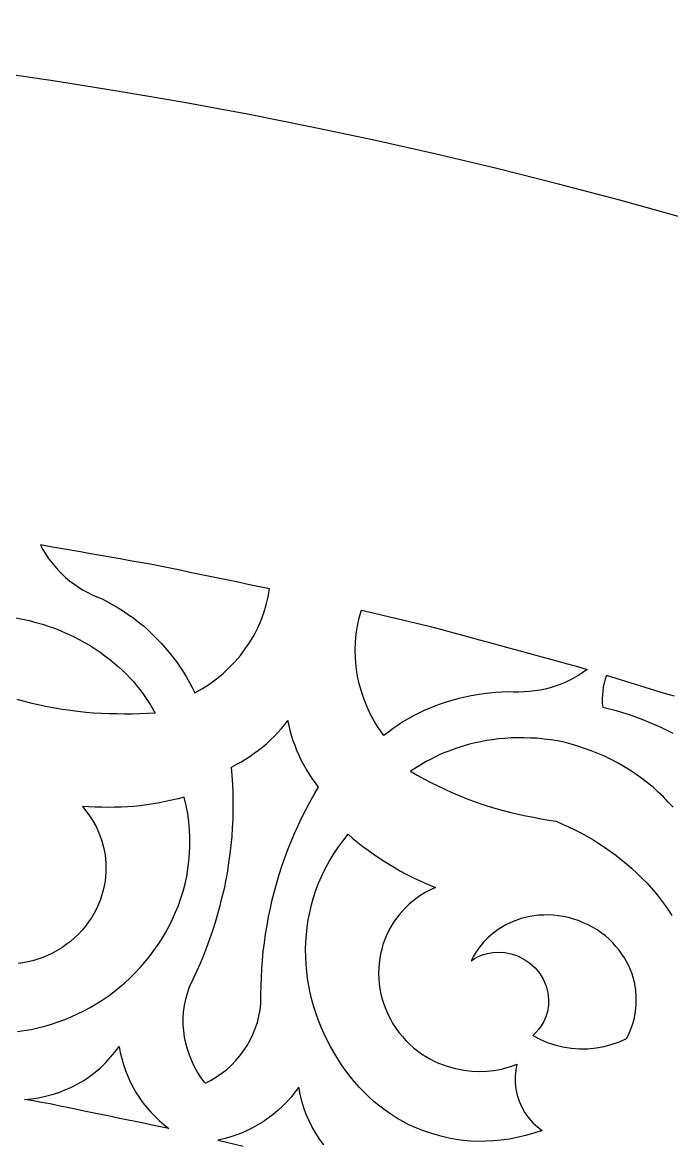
# Model space of a CAD drawing. Extents: x -1903 to -234, y -575 to 545.
# Drawn here: x -1261.4 to -1190.6, y 422.8 to 545.2 of the extents above; entities that cross this region are included whole.
import ezdxf

# ---------------------------------------------------------------- set-up
doc = ezdxf.new("R2010")
doc.units = 0
doc.layers.add('LAYER_1', color=18, linetype='CONTINUOUS')

msp = doc.modelspace()

# ---------------------------------------------------------------- linework, layer by layer
at = {"layer": 'LAYER_1'}
msp.add_lwpolyline([(-1342.912552403855, 545.219890420859, 0.4142135623730951), (-1902.912552403855, -14.78010957914103, 0.4142135623730951), (-1342.912552403855, -574.780109579141, 0.4142135623730951), (-782.912552403855, -14.78010957914103, 0.4142135623730951)], format="xyb", close=True, dxfattribs=at)
for points in [[(-1259.486206054688, 488.2073364257812), (-1259.222778320312, 487.7133178710938), (-1258.934692382812, 487.23291015625), (-1258.623046875, 486.7668151855469), (-1258.288330078125, 486.3157043457031), (-1257.931518554688, 485.8803405761719), (-1257.553344726562, 485.4613647460938), (-1257.154541015625, 485.0594787597656), (-1256.735961914062, 484.6754150390625), (-1256.298217773438, 484.3098754882812), (-1255.84228515625, 483.9635314941406), (-1255.36865234375, 483.6370849609375), (-1254.878295898438, 483.3312377929688), (-1254.371704101562, 483.0466613769531), (-1253.849609375, 482.7840881347656), (-1253.31298828125, 482.5441589355469), (-1252.76220703125, 482.3276062011719), (-1252.16796875, 482.007080078125), (-1251.574340820312, 481.6866760253906), (-1250.997192382812, 481.3338012695312), (-1250.420776367188, 480.9810485839844), (-1249.8642578125, 480.5969848632812), (-1249.308471679688, 480.2130737304688), (-1248.77587890625, 479.7993469238281), (-1248.246337890625, 479.3735656738281), (-1247.744262695312, 478.9141235351562), (-1247.242919921875, 478.4548034667969), (-1246.7705078125, 477.9704284667969), (-1246.298950195312, 477.4861755371094), (-1245.85888671875, 476.9793395996094), (-1245.419555664062, 476.4726867675781), (-1245.013793945312, 475.9460754394531), (-1244.60888671875, 475.419677734375), (-1244.239135742188, 474.8761901855469), (-1243.870361328125, 474.3329162597656), (-1243.5380859375, 473.7755432128906), (-1243.20654296875, 473.2183532714844), (-1242.91259765625, 472.650146484375), (-1242.619384765625, 472.0820617675781), (-1241.799560546875, 472.5539245605469), (-1241.015380859375, 473.0657043457031), (-1240.267700195312, 473.6156311035156), (-1239.557983398438, 474.201904296875), (-1238.887573242188, 474.8227844238281), (-1238.2578125, 475.4764404296875), (-1237.669799804688, 476.1611022949219), (-1237.125122070312, 476.8750305175781), (-1236.625, 477.616455078125), (-1236.171142578125, 478.3836059570312), (-1235.7646484375, 479.1747436523438), (-1235.4072265625, 479.9880981445312), (-1235.100219726562, 480.8219299316406), (-1234.845092773438, 481.6744995117188), (-1234.643432617188, 482.5440673828125), (-1234.496704101562, 483.4288635253906), (-1235.580078125, 483.6531677246094), (-1236.663452148438, 483.8774719238281), (-1237.746826171875, 484.1017456054688), (-1238.830078125, 484.3260498046875), (-1239.913452148438, 484.5503540039062), (-1240.996826171875, 484.7746276855469), (-1242.080200195312, 484.9989318847656), (-1243.163452148438, 485.2232360839844), (-1244.246826171875, 485.447509765625), (-1245.330200195312, 485.6718139648438), (-1246.41357421875, 485.8961181640625), (-1247.497680664062, 486.1162719726562), (-1248.587524414062, 486.3063659667969), (-1249.677368164062, 486.4964599609375), (-1250.767333984375, 486.6865539550781), (-1251.857177734375, 486.8766479492188), (-1252.947021484375, 487.0667419433594), (-1254.036987304688, 487.2568359375), (-1255.126831054688, 487.4469299316406), (-1256.216674804688, 487.6370239257812), (-1257.306518554688, 487.8271179199219), (-1258.396362304688, 488.0172424316406)], [(-1199.830200195312, 474.6235656738281), (-1200.27978515625, 474.3001098632812), (-1200.745483398438, 474), (-1201.228149414062, 473.7167053222656), (-1201.726440429688, 473.4519348144531), (-1202.23779296875, 473.2107849121094), (-1202.761352539062, 472.9934997558594), (-1203.296142578125, 472.8004455566406), (-1203.841064453125, 472.6318969726562), (-1204.395263671875, 472.4881591796875), (-1204.95751953125, 472.3695373535156), (-1205.527099609375, 472.2763671875), (-1206.10302734375, 472.2089538574219), (-1206.684204101562, 472.1676025390625), (-1207.269775390625, 472.1526489257812), (-1207.85888671875, 472.1644287109375), (-1208.450439453125, 472.2032165527344), (-1209.126342773438, 472.1667175292969), (-1209.8017578125, 472.1300354003906), (-1210.476440429688, 472.0570678710938), (-1211.150390625, 471.98388671875), (-1211.819946289062, 471.8739929199219), (-1212.48876953125, 471.7639465332031), (-1213.149536132812, 471.6170654296875), (-1213.8095703125, 471.4700317382812), (-1214.4580078125, 471.2865600585938), (-1215.105590820312, 471.1028747558594), (-1215.73828125, 470.8835144042969), (-1216.3701171875, 470.6639404296875), (-1216.983520507812, 470.4097595214844), (-1217.59619140625, 470.1553344726562), (-1218.187377929688, 469.8677978515625), (-1218.779418945312, 469.5733337402344), (-1219.349365234375, 469.2399597167969), (-1219.91845703125, 468.9064025878906), (-1220.460571289062, 468.5445861816406), (-1221.001831054688, 468.1825866699219), (-1221.51416015625, 467.794677734375), (-1222.025756835938, 467.4066162109375), (-1222.56103515625, 468.1812744140625), (-1223.046997070312, 468.9769287109375), (-1223.483276367188, 469.7914123535156), (-1223.869506835938, 470.6225891113281), (-1224.205200195312, 471.46826171875), (-1224.490112304688, 472.3263244628906), (-1224.723754882812, 473.1945495605469), (-1224.905517578125, 474.0707702636719), (-1225.03515625, 474.9527893066406), (-1225.11181640625, 475.8384704589844), (-1225.13525390625, 476.7255554199219), (-1225.104858398438, 477.6119079589844), (-1225.019897460938, 478.4952392578125), (-1224.8798828125, 479.3734436035156), (-1224.684326171875, 480.2442321777344), (-1224.4326171875, 481.1054382324219), (-1223.35693359375, 480.8470764160156), (-1222.281127929688, 480.5887145996094), (-1221.205444335938, 480.3303527832031), (-1220.129638671875, 480.0719909667969), (-1219.053955078125, 479.8136291503906), (-1217.978271484375, 479.5552368164062), (-1216.902465820312, 479.296875), (-1215.828979492188, 479.0298461914062), (-1214.761840820312, 478.73779296875), (-1213.69482421875, 478.44580078125), (-1212.627685546875, 478.1537780761719), (-1211.560668945312, 477.8617553710938), (-1210.493530273438, 477.5697326660156), (-1209.426513671875, 477.2777099609375), (-1208.359375, 476.9856872558594), (-1207.292358398438, 476.6936950683594), (-1206.225219726562, 476.4016723632812), (-1205.158081054688, 476.1096496582031), (-1204.091064453125, 475.817626953125), (-1203.02392578125, 475.5256042480469), (-1201.956909179688, 475.2335815429688), (-1200.889770507812, 474.9415893554688)], [(-1204.736694335938, 424.3141479492188), (-1205.65185546875, 424.0172119140625), (-1206.555419921875, 423.7649230957031), (-1207.447265625, 423.5564270019531), (-1208.327026367188, 423.3908386230469), (-1209.194458007812, 423.2672729492188), (-1210.049438476562, 423.184814453125), (-1210.891479492188, 423.1426086425781), (-1211.720581054688, 423.1397705078125), (-1212.536254882812, 423.1753845214844), (-1213.33837890625, 423.2485961914062), (-1214.126586914062, 423.3584899902344), (-1214.900634765625, 423.5041809082031), (-1215.661499023438, 423.680908203125), (-1216.413330078125, 423.8721008300781), (-1217.150024414062, 424.0965576171875), (-1217.871459960938, 424.3533935546875), (-1218.5771484375, 424.6417541503906), (-1219.266967773438, 424.960693359375), (-1219.9404296875, 425.3093872070312), (-1220.59716796875, 425.6868896484375), (-1221.236938476562, 426.0923461914062), (-1221.859375, 426.5248413085938), (-1222.463989257812, 426.9834899902344), (-1223.050537109375, 427.4673461914062), (-1223.618530273438, 427.9755554199219), (-1224.167602539062, 428.5071716308594), (-1224.697387695312, 429.061279296875), (-1225.207397460938, 429.6369934082031), (-1225.697265625, 430.2333679199219), (-1226.16650390625, 430.8495178222656), (-1226.614624023438, 431.4844665527344), (-1227.041137695312, 432.1373291015625), (-1227.445678710938, 432.8071594238281), (-1227.82763671875, 433.4926452636719), (-1228.190673828125, 434.177734375), (-1228.529907226562, 434.8775329589844), (-1228.844970703125, 435.5911560058594), (-1229.135131835938, 436.3176879882812), (-1229.39990234375, 437.05615234375), (-1229.638793945312, 437.8056640625), (-1229.851196289062, 438.5652770996094), (-1230.036499023438, 439.3340454101562), (-1230.193969726562, 440.1110534667969), (-1230.323120117188, 440.8953247070312), (-1230.42333984375, 441.6859436035156), (-1230.493896484375, 442.48193359375), (-1230.5341796875, 443.2823791503906), (-1230.543579101562, 444.0863342285156), (-1230.521362304688, 444.8927917480469), (-1230.466796875, 445.7008361816406), (-1230.379272460938, 446.5094909667969), (-1230.258178710938, 447.3178100585938), (-1230.102661132812, 448.1248168945312), (-1229.911987304688, 448.9295654296875), (-1229.685424804688, 449.7310791015625), (-1229.422485351562, 450.5283508300781), (-1229.1220703125, 451.3204650878906), (-1228.78369140625, 452.1064453125), (-1228.406494140625, 452.8852844238281), (-1227.98974609375, 453.6560363769531), (-1227.53271484375, 454.4176940917969), (-1227.03466796875, 455.1693420410156), (-1226.494750976562, 455.909912109375), (-1225.912109375, 456.6385192871094), (-1225.379760742188, 456.1923217773438), (-1224.84814453125, 455.7463073730469), (-1224.29248046875, 455.324462890625), (-1223.7373046875, 454.9027709960938), (-1223.159912109375, 454.507080078125), (-1222.583129882812, 454.1115417480469), (-1221.99072265625, 453.7251281738281), (-1221.3994140625, 453.3370361328125), (-1220.789916992188, 452.9777526855469), (-1220.180908203125, 452.6186218261719), (-1219.555908203125, 452.28955078125), (-1218.931396484375, 451.9606323242188), (-1218.293334960938, 451.6628723144531), (-1217.655517578125, 451.3651733398438), (-1217.006591796875, 451.0994262695312), (-1216.35791015625, 450.8337707519531), (-1216.917724609375, 450.5785217285156), (-1217.489868164062, 450.2752990722656), (-1218.070556640625, 449.9187316894531), (-1218.654541015625, 449.5034484863281), (-1219.235229492188, 449.0241088867188), (-1219.804931640625, 448.4758605957031), (-1220.354125976562, 447.8544616699219), (-1220.8720703125, 447.1568908691406), (-1221.346435546875, 446.3817443847656), (-1221.763793945312, 445.5296936035156), (-1222.1103515625, 444.6040649414062), (-1222.2412109375, 444.107666015625), (-1222.371948242188, 443.6112670898438), (-1222.45361328125, 443.0861206054688), (-1222.535400390625, 442.56103515625), (-1222.562133789062, 442.0137939453125), (-1222.588989257812, 441.4665832519531), (-1222.556030273438, 440.9053344726562), (-1222.5234375, 440.3441772460938), (-1222.428100585938, 439.7784118652344), (-1222.333251953125, 439.2127990722656), (-1222.174682617188, 438.6528625488281), (-1222.016723632812, 438.0931091308594), (-1221.796264648438, 437.549560546875), (-1221.576538085938, 437.0062255859375), (-1221.297973632812, 436.4893188476562), (-1221.020141601562, 435.9726257324219), (-1220.689086914062, 435.4915771484375), (-1220.358642578125, 435.0107421875), (-1219.982421875, 434.5732421875), (-1219.60693359375, 434.1359558105469), (-1219.194091796875, 433.7477722167969), (-1218.78173828125, 433.3597412109375), (-1218.34130859375, 433.0245056152344), (-1217.901245117188, 432.6894226074219), (-1217.4423828125, 432.40869140625), (-1216.983764648438, 432.1280517578125), (-1216.515258789062, 431.9014587402344), (-1216.046875, 431.6748962402344), (-1215.106201171875, 431.3258972167969), (-1214.17578125, 431.0745239257812), (-1213.268310546875, 430.9078369140625), (-1212.397827148438, 430.7995300292969), (-1211.564331054688, 430.7630615234375), (-1210.7724609375, 430.7886657714844), (-1210.025146484375, 430.8670959472656), (-1209.323974609375, 430.9896545410156), (-1208.669067382812, 431.1484069824219), (-1208.059692382812, 431.3362426757812), (-1207.494506835938, 431.5470275878906), (-1207.619873046875, 430.9078369140625), (-1207.683349609375, 430.2421875), (-1207.679443359375, 429.5588684082031), (-1207.60498046875, 428.867919921875), (-1207.458374023438, 428.1803283691406), (-1207.240478515625, 427.5074768066406), (-1206.954345703125, 426.8603820800781), (-1206.605224609375, 426.2493286132812), (-1206.199951171875, 425.6831359863281), (-1205.747192382812, 425.1688537597656), (-1205.256225585938, 424.7115478515625)], [(-1195.51953125, 434.3536682128906), (-1195.271118164062, 434.8486938476562), (-1195.0419921875, 435.3896789550781), (-1194.838745117188, 435.9788513183594), (-1194.669311523438, 436.6176147460938), (-1194.54248046875, 437.3065795898438), (-1194.468139648438, 438.0448303222656), (-1194.45703125, 438.8298645019531), (-1194.5205078125, 439.6570129394531), (-1194.669555664062, 440.5191040039062), (-1194.9169921875, 441.3997802734375), (-1195.273559570312, 442.2807922363281), (-1195.743041992188, 443.1552429199219), (-1196.035400390625, 443.5801086425781), (-1196.328247070312, 444.0051574707031), (-1196.677734375, 444.4081115722656), (-1197.027709960938, 444.8111877441406), (-1197.431274414062, 445.1823425292969), (-1197.835327148438, 445.5536193847656), (-1198.287109375, 445.883544921875), (-1198.739135742188, 446.2135925292969), (-1199.23095703125, 446.4940795898438), (-1199.723022460938, 446.7746887207031), (-1200.24462890625, 446.9993286132812), (-1200.766357421875, 447.2239990234375), (-1201.306518554688, 447.3886108398438), (-1201.8466796875, 447.5532531738281), (-1202.393432617188, 447.65625), (-1202.940063476562, 447.7591857910156), (-1203.482055664062, 447.8014221191406), (-1204.023803710938, 447.8435974121094), (-1204.550659179688, 447.8282165527344), (-1205.077026367188, 447.8127746582031), (-1206.08251953125, 447.6767272949219), (-1207.026489257812, 447.447998046875), (-1207.899536132812, 447.1406860351562), (-1208.696166992188, 446.7692565917969), (-1209.417846679688, 446.3341979980469), (-1210.061401367188, 445.8612670898438), (-1210.628662109375, 445.3656311035156), (-1211.123657226562, 444.8572387695312), (-1211.551635742188, 444.3443908691406), (-1211.918212890625, 443.8338012695312), (-1212.229370117188, 443.3307495117188), (-1212.490844726562, 442.8393249511719), (-1212.1201171875, 443.0733337402344), (-1211.699096679688, 443.2910461425781), (-1211.224853515625, 443.4836120605469), (-1210.696044921875, 443.6404113769531), (-1210.113647460938, 443.7492370605469), (-1209.483642578125, 443.7909545898438), (-1208.817016601562, 443.7439575195312), (-1208.123168945312, 443.60791015625), (-1207.420166015625, 443.3732604980469), (-1206.729858398438, 443.0350036621094), (-1206.077026367188, 442.5941772460938), (-1205.486328125, 442.0587768554688), (-1204.979858398438, 441.4436645507812), (-1204.574829101562, 440.7693176269531), (-1204.280883789062, 440.0594177246094), (-1204.100341796875, 439.3385009765625), (-1204.027954101562, 438.6291809082031), (-1204.053344726562, 437.9503784179688), (-1204.162109375, 437.3162536621094), (-1204.33837890625, 436.7360534667969), (-1204.566650390625, 436.2145690917969), (-1204.832153320312, 435.7528991699219), (-1205.122314453125, 435.349365234375), (-1205.426879882812, 435.0005493164062), (-1205.737182617188, 434.7018737792969), (-1204.981689453125, 434.2941589355469), (-1204.18017578125, 433.943359375), (-1203.339233398438, 433.6564331054688), (-1202.466674804688, 433.4392395019531), (-1201.571533203125, 433.2962951660156), (-1200.663452148438, 433.23046875), (-1199.752807617188, 433.2428894042969), (-1198.849975585938, 433.3328247070312), (-1197.964965820312, 433.497802734375), (-1197.10791015625, 433.7315979003906), (-1196.292602539062, 434.0123596191406)], [(-1261.221313476562, 427.7086486816406), (-1260.452270507812, 427.7807312011719), (-1259.691772460938, 427.8978271484375), (-1258.941528320312, 428.0588989257812), (-1258.204223632812, 428.2570190429688), (-1257.483032226562, 428.482421875), (-1256.776611328125, 428.74951171875), (-1256.086791992188, 429.0573425292969), (-1255.415161132812, 429.4049377441406), (-1254.76318359375, 429.7914123535156), (-1254.132934570312, 430.2158203125), (-1253.52587890625, 430.6772155761719), (-1252.943969726562, 431.1747131347656), (-1252.388916015625, 431.7073669433594), (-1251.862426757812, 432.2742614746094), (-1251.366577148438, 432.8745422363281), (-1250.903076171875, 433.5072631835938), (-1250.777221679688, 432.8312072753906), (-1250.619262695312, 432.1656188964844), (-1250.43017578125, 431.5115661621094), (-1250.210571289062, 430.8701171875), (-1249.961303710938, 430.2422790527344), (-1249.682861328125, 429.6291198730469), (-1249.376342773438, 429.0316467285156), (-1249.042114257812, 428.450927734375), (-1248.681030273438, 427.8880004882812), (-1248.293701171875, 427.3439025878906), (-1247.880859375, 426.8196105957031), (-1247.443115234375, 426.3161926269531), (-1246.981201171875, 425.8346862792969), (-1246.495483398438, 425.3760681152344), (-1245.98681640625, 424.9413757324219), (-1245.455688476562, 424.5316162109375), (-1246.382202148438, 424.7233581542969), (-1247.30859375, 424.9151000976562), (-1248.235107421875, 425.1068725585938), (-1249.161499023438, 425.2986145019531), (-1250.088012695312, 425.4903564453125), (-1251.014526367188, 425.6820983886719), (-1251.94091796875, 425.8738403320312), (-1252.867431640625, 426.0655822753906), (-1253.793823242188, 426.25732421875), (-1254.720336914062, 426.4490661621094), (-1255.646850585938, 426.6408081054688), (-1256.5732421875, 426.8325500488281), (-1257.499633789062, 427.0242919921875), (-1258.426147460938, 427.216064453125), (-1259.357177734375, 427.3837280273438), (-1260.289306640625, 427.5461730957031)]]:
    msp.add_lwpolyline(points, close=True, dxfattribs=at)
for points in [[(-1262.198608398438, 480.276611328125), (-1261.4482421875, 480.12158203125), (-1260.697875976562, 479.966552734375), (-1259.970947265625, 479.7667541503906), (-1259.244262695312, 479.5670166015625), (-1258.545776367188, 479.3262939453125), (-1257.847412109375, 479.0856323242188), (-1257.181274414062, 478.80810546875), (-1256.515380859375, 478.5307006835938), (-1255.884643554688, 478.2207336425781), (-1255.25439453125, 477.910888671875), (-1254.661499023438, 477.5729370117188), (-1254.069213867188, 477.235107421875), (-1253.515869140625, 476.8735656738281), (-1252.963012695312, 476.5121459960938), (-1252.449951171875, 476.1313171386719), (-1251.9375, 475.7505798339844), (-1251.46484375, 475.3545227050781), (-1250.992919921875, 474.9585571289062), (-1250.560546875, 474.5510864257812), (-1250.128784179688, 474.1437377929688), (-1249.735717773438, 473.7283935546875), (-1249.345947265625, 473.2991638183594), (-1248.993530273438, 472.8659057617188), (-1248.6416015625, 472.4327697753906), (-1248.325439453125, 471.998779296875), (-1248.009887695312, 471.5648803710938), (-1247.447387695312, 470.7004699707031), (-1246.9501953125, 469.84375), (-1247.786499023438, 469.805419921875), (-1248.622192382812, 469.7669372558594), (-1249.463256835938, 469.7638854980469), (-1250.3037109375, 469.7606811523438), (-1251.151245117188, 469.7729187011719), (-1251.999267578125, 469.7796630859375), (-1252.848022460938, 469.8222351074219), (-1253.696411132812, 469.86474609375), (-1254.543090820312, 469.9432067871094), (-1255.389526367188, 470.0215759277344), (-1256.23193359375, 470.1357421875), (-1257.07421875, 470.2498779296875), (-1257.909912109375, 470.3993835449219), (-1258.745727539062, 470.5489196777344), (-1259.572631835938, 470.7332763671875), (-1260.399658203125, 470.9176025390625), (-1261.215698242188, 471.135986328125), (-1262.031860351562, 471.3543701171875)], [(-1190.306518554688, 471.696044921875), (-1191.363403320312, 472.0211181640625), (-1192.420166015625, 472.34619140625), (-1193.47705078125, 472.6712951660156), (-1194.533935546875, 472.9963684082031), (-1195.590698242188, 473.3214416503906), (-1196.647583007812, 473.6465148925781), (-1197.704467773438, 473.9716186523438), (-1197.847534179688, 473.5619201660156), (-1197.96533203125, 473.1440734863281), (-1198.057739257812, 472.7189636230469), (-1198.124267578125, 472.2876281738281), (-1198.164794921875, 471.8510437011719), (-1198.1787109375, 471.4100952148438), (-1198.166137695312, 470.9658508300781), (-1198.12646484375, 470.5191955566406), (-1197.395751953125, 470.3402709960938), (-1196.670776367188, 470.1448669433594), (-1195.951904296875, 469.9331665039062), (-1195.23974609375, 469.7054748535156), (-1194.534423828125, 469.4619140625), (-1193.836303710938, 469.2028198242188), (-1193.145874023438, 468.9283142089844), (-1192.463500976562, 468.6386413574219), (-1191.789428710938, 468.3340759277344), (-1191.1240234375, 468.0147705078125), (-1190.467651367188, 467.6809692382812)], [(-1241.546752929688, 429.5140991210938), (-1241.961303710938, 430.0813293457031), (-1242.337036132812, 430.6710205078125), (-1242.673706054688, 431.281005859375), (-1242.970458984375, 431.9091186523438), (-1243.22900390625, 432.5440063476562), (-1243.447021484375, 433.1909484863281), (-1243.623168945312, 433.8505859375), (-1243.7568359375, 434.5207214355469), (-1243.847534179688, 435.1992492675781), (-1243.89453125, 435.8839721679688), (-1243.89697265625, 436.5726928710938), (-1243.854248046875, 437.2632141113281), (-1243.765625, 437.9533996582031), (-1243.630493164062, 438.6410217285156), (-1243.447998046875, 439.3239135742188), (-1243.217407226562, 439.9998779296875), (-1242.812133789062, 440.8536376953125), (-1242.406127929688, 441.7072143554688), (-1242.033935546875, 442.5802612304688), (-1241.6611328125, 443.4531860351562), (-1241.323852539062, 444.3435974121094), (-1240.986083984375, 445.2339172363281), (-1240.685302734375, 446.1396789550781), (-1240.38427734375, 447.0453491210938), (-1240.12158203125, 447.9642944335938), (-1239.85888671875, 448.8832092285156), (-1239.6357421875, 449.8131103515625), (-1239.41259765625, 450.7429809570312), (-1239.230102539062, 451.6815185546875), (-1239.0478515625, 452.6201171875), (-1238.906982421875, 453.5649719238281), (-1238.766479492188, 454.5098876953125), (-1238.668090820312, 455.4586486816406), (-1238.570068359375, 456.4075317382812), (-1238.514526367188, 457.3578491210938), (-1238.459594726562, 458.3083190917969), (-1238.447265625, 459.2578125), (-1238.435546875, 460.2074279785156), (-1238.466430664062, 461.1537475585938), (-1238.498168945312, 462.1002502441406), (-1238.571899414062, 463.0410766601562), (-1238.646728515625, 463.9821166992188), (-1238.132080078125, 464.2555236816406), (-1237.61669921875, 464.5287780761719), (-1237.120239257812, 464.8374633789062), (-1236.623168945312, 465.14599609375), (-1236.14892578125, 465.4881591796875), (-1235.673950195312, 465.8301696777344), (-1235.22705078125, 466.1982116699219), (-1234.780639648438, 466.5604248046875), (-1234.3642578125, 466.9521789550781), (-1233.947265625, 467.3437805175781), (-1233.563232421875, 467.7617797851562), (-1233.1787109375, 468.1796264648438), (-1232.82958984375, 468.6203308105469), (-1232.47998046875, 469.0609436035156)], [(-1241.468383789062, 429.4953002929688), (-1240.851440429688, 429.8148803710938), (-1240.259399414062, 430.1722106933594), (-1239.69384765625, 430.5656127929688), (-1239.156005859375, 430.9933471679688), (-1238.647583007812, 431.4537048339844), (-1238.169677734375, 431.9450073242188), (-1237.72412109375, 432.4655456542969), (-1237.312255859375, 433.0136413574219), (-1236.935668945312, 433.5876159667969), (-1236.595947265625, 434.185791015625), (-1236.294555664062, 434.8064880371094), (-1236.033203125, 435.4480285644531), (-1235.8134765625, 436.1087646484375), (-1235.636840820312, 436.7870483398438), (-1235.505126953125, 437.4811706542969), (-1235.419799804688, 438.1895141601562), (-1235.414916992188, 439.1326293945312), (-1235.410766601562, 440.075927734375), (-1235.36767578125, 441.0223999023438), (-1235.3251953125, 441.9690551757812), (-1235.243041992188, 442.9163818359375), (-1235.161499023438, 443.8638610839844), (-1235.039672851562, 444.8094482421875), (-1234.918212890625, 445.7551574707031), (-1234.756225585938, 446.6964416503906), (-1234.594482421875, 447.6377868652344), (-1234.391967773438, 448.5721740722656), (-1234.189697265625, 449.5065612792969), (-1233.94677734375, 450.4314575195312), (-1233.703735351562, 451.3563232421875), (-1233.420532226562, 452.2691955566406), (-1233.137084960938, 453.1820373535156), (-1232.813842773438, 454.0804138183594), (-1232.490234375, 454.9787292480469), (-1232.127563476562, 455.8602600097656), (-1231.764404296875, 456.7416687011719), (-1231.363159179688, 457.6040954589844), (-1230.961303710938, 458.4663391113281), (-1230.5224609375, 459.3075256347656), (-1230.082641601562, 460.1484985351562), (-1229.607421875, 460.9664611816406), (-1229.131225585938, 461.7841796875), (-1229.477172851562, 462.2499389648438), (-1229.823852539062, 462.7158508300781), (-1230.13818359375, 463.2057189941406), (-1230.453125, 463.6957397460938), (-1230.732666015625, 464.2063598632812), (-1231.013061523438, 464.7171325683594), (-1231.255615234375, 465.2447509765625), (-1231.498779296875, 465.7725219726562), (-1231.702392578125, 466.3131103515625), (-1231.906616210938, 466.8538513183594), (-1232.06982421875, 467.4032287597656), (-1232.233642578125, 467.9526977539062), (-1232.355712890625, 468.5065612792969), (-1232.478271484375, 469.0605163574219)], [(-1190.442749023438, 459.5994873046875), (-1190.965942382812, 460.1573791503906), (-1191.490234375, 460.7155456542969), (-1192.059936523438, 461.2412719726562), (-1192.630615234375, 461.7672424316406), (-1193.242553710938, 462.2559204101562), (-1193.855224609375, 462.744873046875), (-1194.504028320312, 463.1922302246094), (-1195.153564453125, 463.6398315429688), (-1195.833374023438, 464.042236328125), (-1196.513793945312, 464.4448547363281), (-1197.21826171875, 464.7994689941406), (-1197.923217773438, 465.1542053222656), (-1198.645751953125, 465.458984375), (-1199.368530273438, 465.7637939453125), (-1200.102416992188, 466.0175476074219), (-1200.83642578125, 466.2713012695312), (-1201.574951171875, 466.4736938476562), (-1202.313354492188, 466.676025390625), (-1203.050659179688, 466.8258666992188), (-1203.793823242188, 466.9546813964844), (-1204.529418945312, 467.0345764160156), (-1205.2646484375, 467.1143798828125), (-1205.987060546875, 467.1473083496094), (-1206.708984375, 467.1801147460938), (-1207.413452148438, 467.168701171875), (-1208.117309570312, 467.1571350097656), (-1208.799682617188, 467.1043090820312), (-1209.4814453125, 467.0513305664062), (-1210.138427734375, 466.96044921875), (-1210.794799804688, 466.8694152832031), (-1211.423583984375, 466.7439575195312), (-1212.051879882812, 466.6183166503906), (-1212.65087890625, 466.4618835449219), (-1213.249145507812, 466.3052673339844), (-1213.816772460938, 466.1214599609375), (-1214.383666992188, 465.9374694824219), (-1214.919189453125, 465.7297973632812), (-1215.453979492188, 465.52197265625), (-1215.957153320312, 465.2938842773438), (-1216.459594726562, 465.0656127929688), (-1216.930419921875, 464.8203125), (-1217.400756835938, 464.5748596191406), (-1218.278564453125, 464.0556945800781), (-1219.094604492188, 463.5137939453125), (-1218.362426757812, 463.0986938476562), (-1217.630737304688, 462.6837463378906), (-1216.879028320312, 462.2981262207031), (-1216.127807617188, 461.9126281738281), (-1215.358276367188, 461.5578918457031), (-1214.58935546875, 461.2032775878906), (-1213.80419921875, 460.8807067871094), (-1213.019287109375, 460.5582275390625), (-1212.220336914062, 460.2688598632812), (-1211.421630859375, 459.9795837402344), (-1210.611083984375, 459.7243347167969), (-1209.800659179688, 459.4690856933594), (-1208.980834960938, 459.2485656738281), (-1208.160888671875, 459.0280151367188), (-1207.333740234375, 458.8426513671875), (-1206.506591796875, 458.6572570800781), (-1205.674682617188, 458.5072631835938), (-1204.847534179688, 458.3394470214844), (-1204.020385742188, 458.1996765136719), (-1203.192749023438, 458.0597534179688), (-1202.516845703125, 457.7633056640625), (-1201.841186523438, 457.4669799804688), (-1201.17431640625, 457.1332702636719), (-1200.507934570312, 456.7996520996094), (-1199.854125976562, 456.4291076660156), (-1199.20068359375, 456.0587158203125), (-1198.563720703125, 455.6521606445312), (-1197.927124023438, 455.2457580566406), (-1197.310668945312, 454.8043823242188), (-1196.69482421875, 454.3631591796875), (-1196.102661132812, 453.8884887695312), (-1195.511108398438, 453.4140625), (-1194.946655273438, 452.9080200195312), (-1194.382934570312, 452.4022216796875), (-1193.849487304688, 451.8670349121094), (-1193.31689453125, 451.3321228027344), (-1192.817260742188, 450.7703247070312), (-1192.318725585938, 450.2088623046875), (-1191.857177734375, 449.6186218261719), (-1191.401245117188, 449.0148010253906), (-1190.982788085938, 448.3907470703125), (-1190.565307617188, 447.7670593261719)], [(-1262.002319335938, 435.1405029296875), (-1261.248901367188, 435.2346801757812), (-1260.499267578125, 435.3606567382812), (-1259.75439453125, 435.5177917480469), (-1259.014892578125, 435.7054443359375), (-1258.281616210938, 435.9229431152344), (-1257.55517578125, 436.1696472167969), (-1256.836303710938, 436.4448852539062), (-1256.129760742188, 436.7281799316406), (-1255.432373046875, 437.0392150878906), (-1254.744995117188, 437.3772888183594), (-1254.068237304688, 437.7418518066406), (-1253.403198242188, 438.1322326660156), (-1252.75048828125, 438.5478515625), (-1252.111206054688, 438.9880981445312), (-1251.485961914062, 439.4523315429688), (-1250.875732421875, 439.9399719238281), (-1250.281494140625, 440.4504089355469), (-1249.703857421875, 440.9830322265625), (-1249.14404296875, 441.5372619628906), (-1248.602905273438, 442.1124572753906), (-1248.081298828125, 442.7080993652344), (-1247.580078125, 443.3235168457031), (-1247.100463867188, 443.9581604003906), (-1246.643188476562, 444.6114501953125), (-1246.209350585938, 445.2828063964844), (-1245.799926757812, 445.9715881347656), (-1245.415893554688, 446.6772766113281), (-1245.058227539062, 447.3992919921875), (-1244.72802734375, 448.1370239257812), (-1244.426391601562, 448.8899230957031), (-1244.154052734375, 449.6574096679688), (-1243.912353515625, 450.4388732910156), (-1243.702392578125, 451.2338256835938), (-1243.52490234375, 452.0416564941406), (-1243.381225585938, 452.8617858886719), (-1243.2724609375, 453.6936950683594), (-1243.199584960938, 454.5367736816406), (-1243.163696289062, 455.3904724121094), (-1243.165893554688, 456.2542724609375), (-1243.207397460938, 457.1275634765625), (-1243.289184570312, 458.0097961425781), (-1243.412353515625, 458.9004516601562), (-1243.578247070312, 459.7989501953125), (-1243.78759765625, 460.7047119140625), (-1244.462036132812, 460.5282287597656), (-1245.135620117188, 460.3516235351562), (-1245.820556640625, 460.2070922851562), (-1246.5048828125, 460.0624084472656), (-1247.197998046875, 459.9507141113281), (-1247.890502929688, 459.8388977050781), (-1248.58935546875, 459.7607421875), (-1249.28759765625, 459.6824340820312), (-1249.98974609375, 459.6382141113281), (-1250.691284179688, 459.5938720703125), (-1251.394165039062, 459.583740234375), (-1252.0966796875, 459.5735168457031), (-1252.799926757812, 459.5858764648438), (-1253.504760742188, 459.5882263183594), (-1254.205932617188, 459.6241760253906), (-1254.90673828125, 459.6600952148438), (-1254.512451171875, 459.1914367675781), (-1254.127685546875, 458.6741333007812), (-1253.758544921875, 458.1050720214844), (-1253.411865234375, 457.4815368652344), (-1253.095825195312, 456.8015441894531), (-1252.821411132812, 456.0556030273438), (-1252.597778320312, 455.2492065429688), (-1252.435302734375, 454.3888549804688), (-1252.345336914062, 453.4788818359375), (-1252.33984375, 452.5259399414062), (-1252.429565429688, 451.5393676757812), (-1252.527099609375, 451.0353698730469), (-1252.624633789062, 450.5313415527344), (-1252.778686523438, 450.0239868164062), (-1252.9326171875, 449.5166015625), (-1253.1455078125, 449.0144348144531), (-1253.358276367188, 448.5122375488281), (-1253.630737304688, 448.0246887207031), (-1253.902709960938, 447.5370788574219), (-1254.233154296875, 447.0739135742188), (-1254.56298828125, 446.6106262207031), (-1254.947509765625, 446.1814575195312), (-1255.3330078125, 445.7439575195312), (-1255.76806640625, 445.3466796875), (-1256.202270507812, 444.9493103027344), (-1256.67822265625, 444.6008605957031), (-1257.153442382812, 444.2522888183594), (-1257.6611328125, 443.9585266113281), (-1258.168090820312, 443.6646728515625), (-1258.697631835938, 443.4294738769531), (-1259.2265625, 443.1941833496094), (-1259.767700195312, 443.0191040039062), (-1260.308471679688, 442.8439636230469), (-1260.8515625, 442.7284545898438), (-1261.394165039062, 442.6128845214844), (-1261.93017578125, 442.5544738769531)], [(-1228.565795898438, 422.77734375), (-1229.016845703125, 423.3948364257812), (-1229.433227539062, 424.0381469726562), (-1229.81396484375, 424.7056884765625), (-1230.15966796875, 425.3880310058594), (-1230.46923828125, 426.084716796875), (-1230.739135742188, 426.8017272949219), (-1230.96826171875, 427.5374450683594), (-1231.155395507812, 428.2903137207031), (-1231.299194335938, 429.0586853027344), (-1231.706420898438, 428.5018920898438), (-1232.138061523438, 427.9682006835938), (-1232.592895507812, 427.4582214355469), (-1233.06982421875, 426.9725341796875), (-1233.567626953125, 426.5118408203125), (-1234.085327148438, 426.0766906738281), (-1234.621704101562, 425.6677551269531), (-1235.17578125, 425.2856750488281), (-1235.746337890625, 424.9310913085938), (-1236.332397460938, 424.6046447753906), (-1236.932861328125, 424.3069763183594), (-1237.546875, 424.0387268066406), (-1238.173217773438, 423.8005676269531), (-1238.810913085938, 423.5931396484375), (-1239.459106445312, 423.4171142578125), (-1240.11669921875, 423.2731628417969), (-1239.19677734375, 423.0521240234375), (-1238.27685546875, 422.8311157226562), (-1237.35693359375, 422.6100769042969)]]:
    msp.add_lwpolyline(points, dxfattribs=at)

doc.saveas('drawing.dxf')
